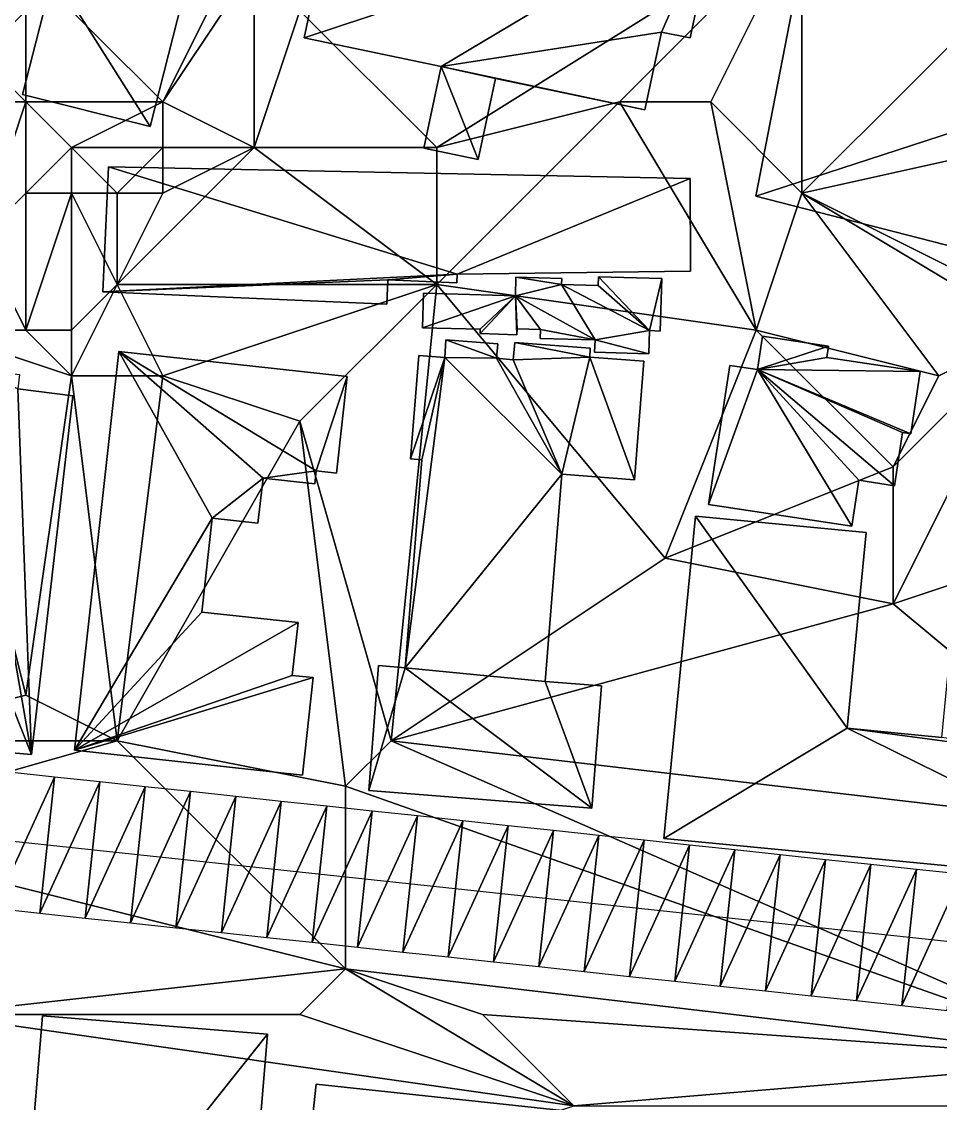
# Model space of a CAD drawing. Header units: metres. Extents: x -1103 to 901, y -902 to 905.
# Drawn here: x -788.18 to -747.94, y 252.1 to 299.52 of the extents above; entities that cross this region are included whole.
import ezdxf

# ---------------------------------------------------------------- set-up
doc = ezdxf.new("R2010")
doc.units = ezdxf.units.M
for name, color, linetype in [('OSM_BUILDING_FOOTPRINTS', 7, 'CONTINUOUS'), ('OSM_BUILDING_ROOFS', 1, 'CONTINUOUS'), ('OSM_BUILDING_WALLS', 8, 'CONTINUOUS'), ('OSM_ROAD_AXES', 2, 'CONTINUOUS'), ('OSM_ROAD_SURFACE', 9, 'CONTINUOUS'), ('OSM_TERRAIN', 3, 'CONTINUOUS')]:
    doc.layers.add(name, color=color, linetype=linetype)

msp = doc.modelspace()

# ---------------------------------------------------------------- linework, layer by layer
at = {"layer": 'OSM_BUILDING_FOOTPRINTS'}
for points in [[(-785.471, 311.194, 14.902), (-787.836, 301.905, 14.902), (-786.786, 301.65, 14.902), (-788.146, 296.331, 14.902), (-782.552, 294.927, 14.902), (-781.149, 300.434, 14.902), (-782.077, 300.666, 14.902), (-781.049, 304.714, 14.902), (-778.971, 304.194, 14.902), (-777.689, 309.237, 14.902), (-785.471, 311.194, 14.902)], [(-774.715, 308.43, 16.252), (-757.615, 304.836, 16.252), (-758.897, 298.809, 16.252), (-760.157, 299.063, 16.252), (-760.887, 295.657, 16.252), (-767.431, 297.028, 16.252), (-768.182, 293.478, 16.252), (-770.57, 293.976, 16.252), (-769.807, 297.548, 16.252), (-775.81, 298.808, 16.252), (-775.003, 302.613, 16.252), (-775.909, 302.801, 16.252), (-774.715, 308.43, 16.252)], [(-753.78, 303.365, 16.653), (-734.889, 298.754, 16.653), (-737.873, 287.208, 16.653), (-756.023, 291.864, 16.653), (-753.78, 303.365, 16.653)], [(-758.886, 288.579, 16.277), (-769.1, 288.446, 16.277), (-769.122, 288.07, 16.277), (-772.14, 288.203, 16.277), (-772.184, 287.141, 16.277), (-784.63, 287.683, 16.277), (-784.387, 293.157, 16.277), (-758.897, 292.638, 16.277), (-758.886, 288.579, 16.277)], [(-790.279, 288.269, 15.144), (-790.721, 284.376, 15.144), (-788.278, 284.055, 15.144), (-788.355, 283.425, 15.144), (-785.946, 283.115, 15.144), (-787.758, 267.401, 15.144), (-797.895, 268.252, 15.144), (-795.684, 287.34, 15.144), (-797.342, 287.528, 15.144), (-797.154, 289.12, 15.144), (-790.279, 288.269, 15.144)], [(-760.135, 288.258, 17.552), (-762.921, 288.336, 17.552), (-762.932, 287.949, 17.552), (-764.535, 287.993, 17.552), (-764.524, 288.258, 17.552), (-766.535, 288.313, 17.552), (-766.557, 287.495, 17.552), (-770.581, 287.617, 17.552), (-770.625, 286.102, 17.552), (-768.094, 286.035, 17.552), (-768.094, 285.847, 17.552), (-766.491, 285.792, 17.552), (-766.48, 286.057, 17.552), (-765.452, 286.024, 17.552), (-765.463, 285.637, 17.552), (-763.064, 285.571, 17.552), (-763.087, 285.029, 17.552), (-760.71, 284.952, 17.552), (-760.677, 285.98, 17.552), (-760.213, 285.958, 17.552), (-760.135, 288.258, 17.552)], [(-760.931, 284.631, 17.127), (-761.34, 279.433, 17.127), (-764.523, 279.688, 17.127), (-765.253, 270.597, 17.127), (-762.777, 270.398, 17.127), (-763.208, 265.045, 17.127), (-772.979, 265.819, 17.127), (-772.548, 271.294, 17.127), (-771.377, 271.194, 17.127), (-770.647, 280.318, 17.127), (-771.145, 280.362, 17.127), (-770.78, 284.885, 17.127), (-769.652, 284.797, 17.127), (-769.597, 285.571, 17.127), (-767.32, 285.394, 17.127), (-767.375, 284.764, 17.127), (-766.646, 284.697, 17.127), (-766.58, 285.46, 17.127), (-763.274, 285.206, 17.127), (-763.297, 284.819, 17.127), (-760.931, 284.631, 17.127)], [(-757.162, 284.454, 17.694), (-755.946, 284.277, 17.694), (-755.725, 285.726, 17.694), (-752.84, 285.295, 17.694), (-752.917, 284.797, 17.694), (-748.816, 284.178, 17.694), (-749.236, 281.457, 17.694), (-749.59, 281.512, 17.694), (-749.944, 279.179, 17.694), (-751.513, 279.422, 17.694), (-751.823, 277.41, 17.694), (-758.09, 278.349, 17.694), (-757.162, 284.454, 17.694)], [(-783.934, 285.062, 16.316), (-773.93, 283.967, 16.316), (-774.394, 279.732, 16.316), (-775.279, 279.831, 16.316), (-775.334, 279.267, 16.316), (-777.611, 279.51, 16.316), (-777.832, 277.531, 16.316), (-779.844, 277.752, 16.316), (-780.297, 273.638, 16.316), (-776.075, 273.174, 16.316), (-776.329, 270.862, 16.316), (-775.411, 270.763, 16.316), (-775.887, 266.483, 16.316), (-785.868, 267.578, 16.316), (-783.934, 285.062, 16.316)], [(-740.846, 267.058, 16.926), (-737.386, 266.727, 16.926), (-737.884, 261.584, 16.926), (-760.046, 263.707, 16.926), (-758.665, 277.841, 16.926), (-751.182, 277.122, 16.926), (-752.021, 268.551, 16.926), (-747.876, 268.142, 16.926), (-747.224, 274.789, 16.926), (-747.092, 276.226, 16.926), (-740.072, 275.552, 16.926), (-740.846, 267.058, 16.926)], [(-787.272, 255.944, 15.244), (-777.412, 255.136, 15.244), (-778.639, 240.384, 15.244), (-788.499, 241.191, 15.244), (-787.272, 255.944, 15.244)], [(-775.278, 252.936, 15.57), (-758.233, 251.122, 15.57), (-758.786, 245.924, 15.57), (-757.592, 245.803, 15.57), (-758.366, 238.648, 15.57), (-764.611, 239.311, 15.57), (-764.766, 237.796, 15.57), (-766.888, 238.017, 15.57), (-767.032, 236.668, 15.57), (-775.234, 237.542, 15.57), (-774.637, 243.137, 15.57), (-776.317, 243.314, 15.57), (-775.278, 252.936, 15.57)]]:
    msp.add_polyline3d(points, close=True, dxfattribs=at)
at = {"layer": 'OSM_BUILDING_ROOFS'}
for points in [[(-757.615, 304.836, 27.852), (-775.003, 302.613, 27.852), (-775.81, 298.808, 27.852)], [(-757.615, 304.836, 27.852), (-775.81, 298.808, 27.852), (-769.807, 297.548, 27.852)], [(-760.157, 299.063, 27.852), (-757.615, 304.836, 27.852), (-769.807, 297.548, 27.852)], [(-760.157, 299.063, 27.852), (-758.897, 298.809, 27.852), (-757.615, 304.836, 27.852)], [(-734.889, 298.754, 28.253), (-753.78, 303.365, 28.253), (-756.023, 291.864, 28.253)], [(-786.786, 301.65, 24.902), (-788.146, 296.331, 24.902), (-782.552, 294.927, 24.902)], [(-786.786, 301.65, 24.902), (-782.552, 294.927, 24.902), (-781.149, 300.434, 24.902)], [(-769.807, 297.548, 27.852), (-760.887, 295.657, 27.852), (-760.157, 299.063, 27.852)], [(-734.889, 298.754, 28.253), (-756.023, 291.864, 28.253), (-737.873, 287.208, 28.253)], [(-769.807, 297.548, 27.852), (-770.57, 293.976, 27.852), (-768.182, 293.478, 27.852)], [(-769.807, 297.548, 27.852), (-768.182, 293.478, 27.852), (-767.431, 297.028, 27.852)], [(-769.807, 297.548, 27.852), (-767.431, 297.028, 27.852), (-760.887, 295.657, 27.852)], [(-769.1, 288.446, 27.877), (-784.387, 293.157, 27.877), (-784.63, 287.683, 27.877)], [(-769.1, 288.446, 27.877), (-758.897, 292.638, 27.877), (-784.387, 293.157, 27.877)], [(-769.1, 288.446, 27.877), (-758.886, 288.579, 27.877), (-758.897, 292.638, 27.877)], [(-772.14, 288.203, 27.877), (-769.1, 288.446, 27.877), (-784.63, 287.683, 27.877)], [(-772.14, 288.203, 27.877), (-769.122, 288.07, 27.877), (-769.1, 288.446, 27.877)], [(-764.535, 287.993, 27.552), (-766.535, 288.313, 27.552), (-766.557, 287.495, 27.552)], [(-764.535, 287.993, 27.552), (-764.524, 288.258, 27.552), (-766.535, 288.313, 27.552)], [(-760.677, 285.98, 27.552), (-762.921, 288.336, 27.552), (-762.932, 287.949, 27.552)], [(-760.677, 285.98, 27.552), (-760.135, 288.258, 27.552), (-762.921, 288.336, 27.552)], [(-784.63, 287.683, 27.877), (-772.184, 287.141, 27.877), (-772.14, 288.203, 27.877)], [(-763.064, 285.571, 27.552), (-764.535, 287.993, 27.552), (-766.557, 287.495, 27.552)], [(-760.677, 285.98, 27.552), (-762.932, 287.949, 27.552), (-764.535, 287.993, 27.552)], [(-763.064, 285.571, 27.552), (-760.677, 285.98, 27.552), (-764.535, 287.993, 27.552)], [(-760.677, 285.98, 27.552), (-760.213, 285.958, 27.552), (-760.135, 288.258, 27.552)], [(-766.557, 287.495, 27.552), (-770.581, 287.617, 27.552), (-770.625, 286.102, 27.552)], [(-766.557, 287.495, 27.552), (-770.625, 286.102, 27.552), (-768.094, 286.035, 27.552)], [(-766.557, 287.495, 27.552), (-768.094, 286.035, 27.552), (-768.094, 285.847, 27.552)], [(-766.557, 287.495, 27.552), (-768.094, 285.847, 27.552), (-766.491, 285.792, 27.552)], [(-766.557, 287.495, 27.552), (-766.491, 285.792, 27.552), (-766.48, 286.057, 27.552)], [(-766.557, 287.495, 27.552), (-766.48, 286.057, 27.552), (-765.452, 286.024, 27.552)], [(-763.064, 285.571, 27.552), (-766.557, 287.495, 27.552), (-765.452, 286.024, 27.552)], [(-795.684, 287.34, 29.944), (-797.895, 268.252, 29.944), (-787.758, 267.401, 29.944)], [(-790.721, 284.376, 29.944), (-795.684, 287.34, 29.944), (-787.758, 267.401, 29.944)], [(-765.452, 286.024, 27.552), (-765.463, 285.637, 27.552), (-763.064, 285.571, 27.552)], [(-763.064, 285.571, 27.552), (-760.71, 284.952, 27.552), (-760.677, 285.98, 27.552)], [(-767.375, 284.764, 28.727), (-769.597, 285.571, 28.727), (-769.652, 284.797, 28.727)], [(-767.375, 284.764, 28.727), (-767.32, 285.394, 28.727), (-769.597, 285.571, 28.727)], [(-763.064, 285.571, 27.552), (-763.087, 285.029, 27.552), (-760.71, 284.952, 27.552)], [(-755.946, 284.277, 29.294), (-752.84, 285.295, 29.294), (-755.725, 285.726, 29.294)], [(-783.934, 285.062, 27.916), (-785.868, 267.578, 27.916), (-779.844, 277.752, 27.916)], [(-775.279, 279.831, 27.916), (-773.93, 283.967, 27.916), (-783.934, 285.062, 27.916)], [(-783.934, 285.062, 27.916), (-779.844, 277.752, 27.916), (-777.611, 279.51, 27.916)], [(-783.934, 285.062, 27.916), (-777.611, 279.51, 27.916), (-775.279, 279.831, 27.916)], [(-763.297, 284.819, 28.727), (-766.58, 285.46, 28.727), (-766.646, 284.697, 28.727)], [(-763.297, 284.819, 28.727), (-763.274, 285.206, 28.727), (-766.58, 285.46, 28.727)], [(-755.946, 284.277, 29.294), (-752.917, 284.797, 29.294), (-752.84, 285.295, 29.294)], [(-769.652, 284.797, 28.727), (-770.647, 280.318, 28.727), (-771.377, 271.194, 28.727)], [(-764.523, 279.688, 28.727), (-769.652, 284.797, 28.727), (-771.377, 271.194, 28.727)], [(-769.652, 284.797, 28.727), (-770.78, 284.885, 28.727), (-771.145, 280.362, 28.727)], [(-769.652, 284.797, 28.727), (-771.145, 280.362, 28.727), (-770.647, 280.318, 28.727)], [(-764.523, 279.688, 28.727), (-767.375, 284.764, 28.727), (-769.652, 284.797, 28.727)], [(-764.523, 279.688, 28.727), (-766.646, 284.697, 28.727), (-767.375, 284.764, 28.727)], [(-764.523, 279.688, 28.727), (-763.297, 284.819, 28.727), (-766.646, 284.697, 28.727)], [(-764.523, 279.688, 28.727), (-761.34, 279.433, 28.727), (-763.297, 284.819, 28.727)], [(-761.34, 279.433, 28.727), (-760.931, 284.631, 28.727), (-763.297, 284.819, 28.727)], [(-755.946, 284.277, 29.294), (-748.816, 284.178, 29.294), (-752.917, 284.797, 29.294)], [(-790.721, 284.376, 29.944), (-787.758, 267.401, 29.944), (-788.355, 283.425, 29.944)], [(-755.946, 284.277, 29.294), (-757.162, 284.454, 29.294), (-758.09, 278.349, 29.294)], [(-755.946, 284.277, 29.294), (-758.09, 278.349, 29.294), (-751.823, 277.41, 29.294)], [(-755.946, 284.277, 29.294), (-751.823, 277.41, 29.294), (-751.513, 279.422, 29.294)], [(-755.946, 284.277, 29.294), (-751.513, 279.422, 29.294), (-749.944, 279.179, 29.294)], [(-755.946, 284.277, 29.294), (-749.944, 279.179, 29.294), (-749.59, 281.512, 29.294)], [(-755.946, 284.277, 29.294), (-749.59, 281.512, 29.294), (-749.236, 281.457, 29.294)], [(-755.946, 284.277, 29.294), (-749.236, 281.457, 29.294), (-748.816, 284.178, 29.294)], [(-775.279, 279.831, 27.916), (-774.394, 279.732, 27.916), (-773.93, 283.967, 27.916)], [(-787.758, 267.401, 29.944), (-785.946, 283.115, 29.944), (-788.355, 283.425, 29.944)], [(-777.611, 279.51, 27.916), (-775.334, 279.267, 27.916), (-775.279, 279.831, 27.916)], [(-779.844, 277.752, 27.916), (-777.832, 277.531, 27.916), (-777.611, 279.51, 27.916)], [(-771.377, 271.194, 28.727), (-765.253, 270.597, 28.727), (-764.523, 279.688, 28.727)], [(-785.868, 267.578, 27.916), (-780.297, 273.638, 27.916), (-779.844, 277.752, 27.916)], [(-752.021, 268.551, 34.926), (-758.665, 277.841, 34.926), (-760.046, 263.707, 34.926)], [(-752.021, 268.551, 34.926), (-751.182, 277.122, 34.926), (-758.665, 277.841, 34.926)], [(-785.868, 267.578, 27.916), (-776.075, 273.174, 27.916), (-780.297, 273.638, 27.916)], [(-785.868, 267.578, 27.916), (-776.329, 270.862, 27.916), (-776.075, 273.174, 27.916)], [(-771.377, 271.194, 28.727), (-772.548, 271.294, 28.727), (-772.979, 265.819, 28.727)], [(-785.868, 267.578, 27.916), (-775.411, 270.763, 27.916), (-776.329, 270.862, 27.916)], [(-771.377, 271.194, 28.727), (-772.979, 265.819, 28.727), (-763.208, 265.045, 28.727)], [(-771.377, 271.194, 28.727), (-763.208, 265.045, 28.727), (-765.253, 270.597, 28.727)], [(-785.868, 267.578, 27.916), (-775.887, 266.483, 27.916), (-775.411, 270.763, 27.916)], [(-763.208, 265.045, 28.727), (-762.777, 270.398, 28.727), (-765.253, 270.597, 28.727)], [(-752.021, 268.551, 34.926), (-760.046, 263.707, 34.926), (-737.884, 261.584, 34.926)], [(-740.846, 267.058, 34.926), (-747.876, 268.142, 34.926), (-752.021, 268.551, 34.926)], [(-737.884, 261.584, 34.926), (-740.846, 267.058, 34.926), (-752.021, 268.551, 34.926)], [(-777.412, 255.136, 30.044), (-787.272, 255.944, 30.044), (-788.499, 241.191, 30.044)], [(-777.412, 255.136, 30.044), (-788.499, 241.191, 30.044), (-778.639, 240.384, 30.044)], [(-758.233, 251.122, 30.37), (-775.278, 252.936, 30.37), (-776.317, 243.314, 30.37)]]:
    msp.add_3dface(points, dxfattribs=at)
at = {"layer": 'OSM_BUILDING_WALLS'}
for points in [[(-758.897, 298.809, 16.252), (-757.615, 304.836, 16.252), (-757.615, 304.836, 27.852)], [(-758.897, 298.809, 16.252), (-757.615, 304.836, 27.852), (-758.897, 298.809, 27.852)], [(-753.78, 303.365, 16.653), (-756.023, 291.864, 16.653), (-756.023, 291.864, 28.253)], [(-753.78, 303.365, 16.653), (-756.023, 291.864, 28.253), (-753.78, 303.365, 28.253)], [(-734.889, 298.754, 16.653), (-753.78, 303.365, 16.653), (-753.78, 303.365, 28.253)], [(-734.889, 298.754, 16.653), (-753.78, 303.365, 28.253), (-734.889, 298.754, 28.253)], [(-775.003, 302.613, 16.252), (-775.81, 298.808, 16.252), (-775.81, 298.808, 27.852)], [(-775.003, 302.613, 16.252), (-775.81, 298.808, 27.852), (-775.003, 302.613, 27.852)], [(-786.786, 301.65, 14.902), (-788.146, 296.331, 14.902), (-788.146, 296.331, 24.902)], [(-786.786, 301.65, 14.902), (-788.146, 296.331, 24.902), (-786.786, 301.65, 24.902)], [(-782.552, 294.927, 14.902), (-781.149, 300.434, 14.902), (-781.149, 300.434, 24.902)], [(-782.552, 294.927, 14.902), (-781.149, 300.434, 24.902), (-782.552, 294.927, 24.902)], [(-775.81, 298.808, 16.252), (-769.807, 297.548, 16.252), (-769.807, 297.548, 27.852)], [(-775.81, 298.808, 16.252), (-769.807, 297.548, 27.852), (-775.81, 298.808, 27.852)], [(-760.887, 295.657, 16.252), (-760.157, 299.063, 16.252), (-760.157, 299.063, 27.852)], [(-760.887, 295.657, 16.252), (-760.157, 299.063, 27.852), (-760.887, 295.657, 27.852)], [(-760.157, 299.063, 16.252), (-758.897, 298.809, 16.252), (-758.897, 298.809, 27.852)], [(-760.157, 299.063, 16.252), (-758.897, 298.809, 27.852), (-760.157, 299.063, 27.852)], [(-769.807, 297.548, 16.252), (-770.57, 293.976, 16.252), (-770.57, 293.976, 27.852)], [(-769.807, 297.548, 16.252), (-770.57, 293.976, 27.852), (-769.807, 297.548, 27.852)], [(-768.182, 293.478, 16.252), (-767.431, 297.028, 16.252), (-767.431, 297.028, 27.852)], [(-768.182, 293.478, 16.252), (-767.431, 297.028, 27.852), (-768.182, 293.478, 27.852)], [(-767.431, 297.028, 16.252), (-760.887, 295.657, 16.252), (-760.887, 295.657, 27.852)], [(-767.431, 297.028, 16.252), (-760.887, 295.657, 27.852), (-767.431, 297.028, 27.852)], [(-788.146, 296.331, 14.902), (-782.552, 294.927, 14.902), (-782.552, 294.927, 24.902)], [(-788.146, 296.331, 14.902), (-782.552, 294.927, 24.902), (-788.146, 296.331, 24.902)], [(-770.57, 293.976, 16.252), (-768.182, 293.478, 16.252), (-768.182, 293.478, 27.852)], [(-770.57, 293.976, 16.252), (-768.182, 293.478, 27.852), (-770.57, 293.976, 27.852)], [(-784.387, 293.157, 16.277), (-784.63, 287.683, 16.277), (-784.63, 287.683, 27.877)], [(-784.387, 293.157, 16.277), (-784.63, 287.683, 27.877), (-784.387, 293.157, 27.877)], [(-758.897, 292.638, 16.277), (-784.387, 293.157, 16.277), (-784.387, 293.157, 27.877)], [(-758.897, 292.638, 16.277), (-784.387, 293.157, 27.877), (-758.897, 292.638, 27.877)], [(-758.886, 288.579, 16.277), (-758.897, 292.638, 16.277), (-758.897, 292.638, 27.877)], [(-758.886, 288.579, 16.277), (-758.897, 292.638, 27.877), (-758.886, 288.579, 27.877)], [(-756.023, 291.864, 16.653), (-737.873, 287.208, 16.653), (-737.873, 287.208, 28.253)], [(-756.023, 291.864, 16.653), (-737.873, 287.208, 28.253), (-756.023, 291.864, 28.253)], [(-769.122, 288.07, 16.277), (-769.1, 288.446, 16.277), (-769.1, 288.446, 27.877)], [(-769.122, 288.07, 16.277), (-769.1, 288.446, 27.877), (-769.122, 288.07, 27.877)], [(-769.1, 288.446, 16.277), (-758.886, 288.579, 16.277), (-758.886, 288.579, 27.877)], [(-769.1, 288.446, 16.277), (-758.886, 288.579, 27.877), (-769.1, 288.446, 27.877)], [(-766.535, 288.313, 17.552), (-766.557, 287.495, 17.552), (-766.557, 287.495, 27.552)], [(-766.535, 288.313, 17.552), (-766.557, 287.495, 27.552), (-766.535, 288.313, 27.552)], [(-764.524, 288.258, 17.552), (-766.535, 288.313, 17.552), (-766.535, 288.313, 27.552)], [(-764.524, 288.258, 17.552), (-766.535, 288.313, 27.552), (-764.524, 288.258, 27.552)], [(-762.921, 288.336, 17.552), (-762.932, 287.949, 17.552), (-762.932, 287.949, 27.552)], [(-762.921, 288.336, 17.552), (-762.932, 287.949, 27.552), (-762.921, 288.336, 27.552)], [(-760.135, 288.258, 17.552), (-762.921, 288.336, 17.552), (-762.921, 288.336, 27.552)], [(-760.135, 288.258, 17.552), (-762.921, 288.336, 27.552), (-760.135, 288.258, 27.552)], [(-772.184, 287.141, 16.277), (-772.14, 288.203, 16.277), (-772.14, 288.203, 27.877)], [(-772.184, 287.141, 16.277), (-772.14, 288.203, 27.877), (-772.184, 287.141, 27.877)], [(-772.14, 288.203, 16.277), (-769.122, 288.07, 16.277), (-769.122, 288.07, 27.877)], [(-772.14, 288.203, 16.277), (-769.122, 288.07, 27.877), (-772.14, 288.203, 27.877)], [(-764.535, 287.993, 17.552), (-764.524, 288.258, 17.552), (-764.524, 288.258, 27.552)], [(-764.535, 287.993, 17.552), (-764.524, 288.258, 27.552), (-764.535, 287.993, 27.552)], [(-762.932, 287.949, 17.552), (-764.535, 287.993, 17.552), (-764.535, 287.993, 27.552)], [(-762.932, 287.949, 17.552), (-764.535, 287.993, 27.552), (-762.932, 287.949, 27.552)], [(-760.213, 285.958, 17.552), (-760.135, 288.258, 17.552), (-760.135, 288.258, 27.552)], [(-760.213, 285.958, 17.552), (-760.135, 288.258, 27.552), (-760.213, 285.958, 27.552)], [(-784.63, 287.683, 16.277), (-772.184, 287.141, 16.277), (-772.184, 287.141, 27.877)], [(-784.63, 287.683, 16.277), (-772.184, 287.141, 27.877), (-784.63, 287.683, 27.877)], [(-770.581, 287.617, 17.552), (-770.625, 286.102, 17.552), (-770.625, 286.102, 27.552)], [(-770.581, 287.617, 17.552), (-770.625, 286.102, 27.552), (-770.581, 287.617, 27.552)], [(-766.557, 287.495, 17.552), (-770.581, 287.617, 17.552), (-770.581, 287.617, 27.552)], [(-766.557, 287.495, 17.552), (-770.581, 287.617, 27.552), (-766.557, 287.495, 27.552)], [(-770.625, 286.102, 17.552), (-768.094, 286.035, 17.552), (-768.094, 286.035, 27.552)], [(-770.625, 286.102, 17.552), (-768.094, 286.035, 27.552), (-770.625, 286.102, 27.552)], [(-768.094, 286.035, 17.552), (-768.094, 285.847, 17.552), (-768.094, 285.847, 27.552)], [(-768.094, 286.035, 17.552), (-768.094, 285.847, 27.552), (-768.094, 286.035, 27.552)], [(-766.491, 285.792, 17.552), (-766.48, 286.057, 17.552), (-766.48, 286.057, 27.552)], [(-766.491, 285.792, 17.552), (-766.48, 286.057, 27.552), (-766.491, 285.792, 27.552)], [(-766.48, 286.057, 17.552), (-765.452, 286.024, 17.552), (-765.452, 286.024, 27.552)], [(-766.48, 286.057, 17.552), (-765.452, 286.024, 27.552), (-766.48, 286.057, 27.552)], [(-765.452, 286.024, 17.552), (-765.463, 285.637, 17.552), (-765.463, 285.637, 27.552)], [(-765.452, 286.024, 17.552), (-765.463, 285.637, 27.552), (-765.452, 286.024, 27.552)], [(-760.71, 284.952, 17.552), (-760.677, 285.98, 17.552), (-760.677, 285.98, 27.552)], [(-760.71, 284.952, 17.552), (-760.677, 285.98, 27.552), (-760.71, 284.952, 27.552)], [(-760.677, 285.98, 17.552), (-760.213, 285.958, 17.552), (-760.213, 285.958, 27.552)], [(-760.677, 285.98, 17.552), (-760.213, 285.958, 27.552), (-760.677, 285.98, 27.552)], [(-769.597, 285.571, 17.127), (-769.652, 284.797, 17.127), (-769.652, 284.797, 28.727)], [(-769.597, 285.571, 17.127), (-769.652, 284.797, 28.727), (-769.597, 285.571, 28.727)], [(-767.32, 285.394, 17.127), (-769.597, 285.571, 17.127), (-769.597, 285.571, 28.727)], [(-767.32, 285.394, 17.127), (-769.597, 285.571, 28.727), (-767.32, 285.394, 28.727)], [(-768.094, 285.847, 17.552), (-766.491, 285.792, 17.552), (-766.491, 285.792, 27.552)], [(-768.094, 285.847, 17.552), (-766.491, 285.792, 27.552), (-768.094, 285.847, 27.552)], [(-765.463, 285.637, 17.552), (-763.064, 285.571, 17.552), (-763.064, 285.571, 27.552)], [(-765.463, 285.637, 17.552), (-763.064, 285.571, 27.552), (-765.463, 285.637, 27.552)], [(-763.064, 285.571, 17.552), (-763.087, 285.029, 17.552), (-763.087, 285.029, 27.552)], [(-763.064, 285.571, 17.552), (-763.087, 285.029, 27.552), (-763.064, 285.571, 27.552)], [(-755.725, 285.726, 17.694), (-755.946, 284.277, 17.694), (-755.946, 284.277, 29.294)], [(-755.725, 285.726, 17.694), (-755.946, 284.277, 29.294), (-755.725, 285.726, 29.294)], [(-752.84, 285.295, 17.694), (-755.725, 285.726, 17.694), (-755.725, 285.726, 29.294)], [(-752.84, 285.295, 17.694), (-755.725, 285.726, 29.294), (-752.84, 285.295, 29.294)], [(-783.934, 285.062, 16.316), (-785.868, 267.578, 16.316), (-785.868, 267.578, 27.916)], [(-783.934, 285.062, 16.316), (-785.868, 267.578, 27.916), (-783.934, 285.062, 27.916)], [(-773.93, 283.967, 16.316), (-783.934, 285.062, 16.316), (-783.934, 285.062, 27.916)], [(-773.93, 283.967, 16.316), (-783.934, 285.062, 27.916), (-773.93, 283.967, 27.916)], [(-767.375, 284.764, 17.127), (-767.32, 285.394, 17.127), (-767.32, 285.394, 28.727)], [(-767.375, 284.764, 17.127), (-767.32, 285.394, 28.727), (-767.375, 284.764, 28.727)], [(-766.58, 285.46, 17.127), (-766.646, 284.697, 17.127), (-766.646, 284.697, 28.727)], [(-766.58, 285.46, 17.127), (-766.646, 284.697, 28.727), (-766.58, 285.46, 28.727)], [(-763.274, 285.206, 17.127), (-766.58, 285.46, 17.127), (-766.58, 285.46, 28.727)], [(-763.274, 285.206, 17.127), (-766.58, 285.46, 28.727), (-763.274, 285.206, 28.727)], [(-763.297, 284.819, 17.127), (-763.274, 285.206, 17.127), (-763.274, 285.206, 28.727)], [(-763.297, 284.819, 17.127), (-763.274, 285.206, 28.727), (-763.297, 284.819, 28.727)], [(-763.087, 285.029, 17.552), (-760.71, 284.952, 17.552), (-760.71, 284.952, 27.552)], [(-763.087, 285.029, 17.552), (-760.71, 284.952, 27.552), (-763.087, 285.029, 27.552)], [(-752.917, 284.797, 17.694), (-752.84, 285.295, 17.694), (-752.84, 285.295, 29.294)], [(-752.917, 284.797, 17.694), (-752.84, 285.295, 29.294), (-752.917, 284.797, 29.294)], [(-770.78, 284.885, 17.127), (-771.145, 280.362, 17.127), (-771.145, 280.362, 28.727)], [(-770.78, 284.885, 17.127), (-771.145, 280.362, 28.727), (-770.78, 284.885, 28.727)], [(-769.652, 284.797, 17.127), (-770.78, 284.885, 17.127), (-770.78, 284.885, 28.727)], [(-769.652, 284.797, 17.127), (-770.78, 284.885, 28.727), (-769.652, 284.797, 28.727)], [(-766.646, 284.697, 17.127), (-767.375, 284.764, 17.127), (-767.375, 284.764, 28.727)], [(-766.646, 284.697, 17.127), (-767.375, 284.764, 28.727), (-766.646, 284.697, 28.727)], [(-760.931, 284.631, 17.127), (-763.297, 284.819, 17.127), (-763.297, 284.819, 28.727)], [(-760.931, 284.631, 17.127), (-763.297, 284.819, 28.727), (-760.931, 284.631, 28.727)], [(-761.34, 279.433, 17.127), (-760.931, 284.631, 17.127), (-760.931, 284.631, 28.727)], [(-761.34, 279.433, 17.127), (-760.931, 284.631, 28.727), (-761.34, 279.433, 28.727)], [(-748.816, 284.178, 17.694), (-752.917, 284.797, 17.694), (-752.917, 284.797, 29.294)], [(-748.816, 284.178, 17.694), (-752.917, 284.797, 29.294), (-748.816, 284.178, 29.294)], [(-757.162, 284.454, 17.694), (-758.09, 278.349, 17.694), (-758.09, 278.349, 29.294)], [(-757.162, 284.454, 17.694), (-758.09, 278.349, 29.294), (-757.162, 284.454, 29.294)], [(-755.946, 284.277, 17.694), (-757.162, 284.454, 17.694), (-757.162, 284.454, 29.294)], [(-755.946, 284.277, 17.694), (-757.162, 284.454, 29.294), (-755.946, 284.277, 29.294)], [(-749.236, 281.457, 17.694), (-748.816, 284.178, 17.694), (-748.816, 284.178, 29.294)], [(-749.236, 281.457, 17.694), (-748.816, 284.178, 29.294), (-749.236, 281.457, 29.294)], [(-774.394, 279.732, 16.316), (-773.93, 283.967, 16.316), (-773.93, 283.967, 27.916)], [(-774.394, 279.732, 16.316), (-773.93, 283.967, 27.916), (-774.394, 279.732, 27.916)], [(-785.946, 283.115, 15.144), (-788.355, 283.425, 15.144), (-788.355, 283.425, 29.944)], [(-785.946, 283.115, 15.144), (-788.355, 283.425, 29.944), (-785.946, 283.115, 29.944)], [(-787.758, 267.401, 15.144), (-785.946, 283.115, 15.144), (-785.946, 283.115, 29.944)], [(-787.758, 267.401, 15.144), (-785.946, 283.115, 29.944), (-787.758, 267.401, 29.944)], [(-749.944, 279.179, 17.694), (-749.59, 281.512, 17.694), (-749.59, 281.512, 29.294)], [(-749.944, 279.179, 17.694), (-749.59, 281.512, 29.294), (-749.944, 279.179, 29.294)], [(-749.59, 281.512, 17.694), (-749.236, 281.457, 17.694), (-749.236, 281.457, 29.294)], [(-749.59, 281.512, 17.694), (-749.236, 281.457, 29.294), (-749.59, 281.512, 29.294)], [(-770.647, 280.318, 17.127), (-771.377, 271.194, 17.127), (-771.377, 271.194, 28.727)], [(-770.647, 280.318, 17.127), (-771.377, 271.194, 28.727), (-770.647, 280.318, 28.727)], [(-771.145, 280.362, 17.127), (-770.647, 280.318, 17.127), (-770.647, 280.318, 28.727)], [(-771.145, 280.362, 17.127), (-770.647, 280.318, 28.727), (-771.145, 280.362, 28.727)], [(-775.334, 279.267, 16.316), (-775.279, 279.831, 16.316), (-775.279, 279.831, 27.916)], [(-775.334, 279.267, 16.316), (-775.279, 279.831, 27.916), (-775.334, 279.267, 27.916)], [(-775.279, 279.831, 16.316), (-774.394, 279.732, 16.316), (-774.394, 279.732, 27.916)], [(-775.279, 279.831, 16.316), (-774.394, 279.732, 27.916), (-775.279, 279.831, 27.916)], [(-777.832, 277.531, 16.316), (-777.611, 279.51, 16.316), (-777.611, 279.51, 27.916)], [(-777.832, 277.531, 16.316), (-777.611, 279.51, 27.916), (-777.832, 277.531, 27.916)], [(-777.611, 279.51, 16.316), (-775.334, 279.267, 16.316), (-775.334, 279.267, 27.916)], [(-777.611, 279.51, 16.316), (-775.334, 279.267, 27.916), (-777.611, 279.51, 27.916)], [(-765.253, 270.597, 17.127), (-764.523, 279.688, 17.127), (-764.523, 279.688, 28.727)], [(-765.253, 270.597, 17.127), (-764.523, 279.688, 28.727), (-765.253, 270.597, 28.727)], [(-764.523, 279.688, 17.127), (-761.34, 279.433, 17.127), (-761.34, 279.433, 28.727)], [(-764.523, 279.688, 17.127), (-761.34, 279.433, 28.727), (-764.523, 279.688, 28.727)], [(-751.823, 277.41, 17.694), (-751.513, 279.422, 17.694), (-751.513, 279.422, 29.294)], [(-751.823, 277.41, 17.694), (-751.513, 279.422, 29.294), (-751.823, 277.41, 29.294)], [(-751.513, 279.422, 17.694), (-749.944, 279.179, 17.694), (-749.944, 279.179, 29.294)], [(-751.513, 279.422, 17.694), (-749.944, 279.179, 29.294), (-751.513, 279.422, 29.294)], [(-758.09, 278.349, 17.694), (-751.823, 277.41, 17.694), (-751.823, 277.41, 29.294)], [(-758.09, 278.349, 17.694), (-751.823, 277.41, 29.294), (-758.09, 278.349, 29.294)], [(-780.297, 273.638, 16.316), (-779.844, 277.752, 16.316), (-779.844, 277.752, 27.916)], [(-780.297, 273.638, 16.316), (-779.844, 277.752, 27.916), (-780.297, 273.638, 27.916)], [(-779.844, 277.752, 16.316), (-777.832, 277.531, 16.316), (-777.832, 277.531, 27.916)], [(-779.844, 277.752, 16.316), (-777.832, 277.531, 27.916), (-779.844, 277.752, 27.916)], [(-758.665, 277.841, 16.926), (-760.046, 263.707, 16.926), (-760.046, 263.707, 34.926)], [(-758.665, 277.841, 16.926), (-760.046, 263.707, 34.926), (-758.665, 277.841, 34.926)], [(-751.182, 277.122, 16.926), (-758.665, 277.841, 16.926), (-758.665, 277.841, 34.926)], [(-751.182, 277.122, 16.926), (-758.665, 277.841, 34.926), (-751.182, 277.122, 34.926)], [(-752.021, 268.551, 16.926), (-751.182, 277.122, 16.926), (-751.182, 277.122, 34.926)], [(-752.021, 268.551, 16.926), (-751.182, 277.122, 34.926), (-752.021, 268.551, 34.926)], [(-776.075, 273.174, 16.316), (-780.297, 273.638, 16.316), (-780.297, 273.638, 27.916)], [(-776.075, 273.174, 16.316), (-780.297, 273.638, 27.916), (-776.075, 273.174, 27.916)], [(-776.329, 270.862, 16.316), (-776.075, 273.174, 16.316), (-776.075, 273.174, 27.916)], [(-776.329, 270.862, 16.316), (-776.075, 273.174, 27.916), (-776.329, 270.862, 27.916)], [(-772.548, 271.294, 17.127), (-772.979, 265.819, 17.127), (-772.979, 265.819, 28.727)], [(-772.548, 271.294, 17.127), (-772.979, 265.819, 28.727), (-772.548, 271.294, 28.727)], [(-771.377, 271.194, 17.127), (-772.548, 271.294, 17.127), (-772.548, 271.294, 28.727)], [(-771.377, 271.194, 17.127), (-772.548, 271.294, 28.727), (-771.377, 271.194, 28.727)], [(-775.411, 270.763, 16.316), (-776.329, 270.862, 16.316), (-776.329, 270.862, 27.916)], [(-775.411, 270.763, 16.316), (-776.329, 270.862, 27.916), (-775.411, 270.763, 27.916)], [(-775.887, 266.483, 16.316), (-775.411, 270.763, 16.316), (-775.411, 270.763, 27.916)], [(-775.887, 266.483, 16.316), (-775.411, 270.763, 27.916), (-775.887, 266.483, 27.916)], [(-762.777, 270.398, 17.127), (-765.253, 270.597, 17.127), (-765.253, 270.597, 28.727)], [(-762.777, 270.398, 17.127), (-765.253, 270.597, 28.727), (-762.777, 270.398, 28.727)], [(-763.208, 265.045, 17.127), (-762.777, 270.398, 17.127), (-762.777, 270.398, 28.727)], [(-763.208, 265.045, 17.127), (-762.777, 270.398, 28.727), (-763.208, 265.045, 28.727)], [(-747.876, 268.142, 16.926), (-752.021, 268.551, 16.926), (-752.021, 268.551, 34.926)], [(-747.876, 268.142, 16.926), (-752.021, 268.551, 34.926), (-747.876, 268.142, 34.926)], [(-797.895, 268.252, 15.144), (-787.758, 267.401, 15.144), (-787.758, 267.401, 29.944)], [(-797.895, 268.252, 15.144), (-787.758, 267.401, 29.944), (-797.895, 268.252, 29.944)], [(-785.868, 267.578, 16.316), (-775.887, 266.483, 16.316), (-775.887, 266.483, 27.916)], [(-785.868, 267.578, 16.316), (-775.887, 266.483, 27.916), (-785.868, 267.578, 27.916)], [(-772.979, 265.819, 17.127), (-763.208, 265.045, 17.127), (-763.208, 265.045, 28.727)], [(-772.979, 265.819, 17.127), (-763.208, 265.045, 28.727), (-772.979, 265.819, 28.727)], [(-760.046, 263.707, 16.926), (-737.884, 261.584, 16.926), (-737.884, 261.584, 34.926)], [(-760.046, 263.707, 16.926), (-737.884, 261.584, 34.926), (-760.046, 263.707, 34.926)], [(-787.272, 255.944, 15.244), (-788.499, 241.191, 15.244), (-788.499, 241.191, 30.044)], [(-787.272, 255.944, 15.244), (-788.499, 241.191, 30.044), (-787.272, 255.944, 30.044)], [(-777.412, 255.136, 15.244), (-787.272, 255.944, 15.244), (-787.272, 255.944, 30.044)], [(-777.412, 255.136, 15.244), (-787.272, 255.944, 30.044), (-777.412, 255.136, 30.044)], [(-778.639, 240.384, 15.244), (-777.412, 255.136, 15.244), (-777.412, 255.136, 30.044)], [(-778.639, 240.384, 15.244), (-777.412, 255.136, 30.044), (-778.639, 240.384, 30.044)], [(-775.278, 252.936, 15.57), (-776.317, 243.314, 15.57), (-776.317, 243.314, 30.37)], [(-775.278, 252.936, 15.57), (-776.317, 243.314, 30.37), (-775.278, 252.936, 30.37)], [(-758.233, 251.122, 15.57), (-775.278, 252.936, 15.57), (-775.278, 252.936, 30.37)], [(-758.233, 251.122, 15.57), (-775.278, 252.936, 30.37), (-758.233, 251.122, 30.37)]]:
    msp.add_3dface(points, dxfattribs=at)
at = {"layer": 'OSM_ROAD_AXES'}
msp.add_polyline3d([(-703.606, 254.474, 17.035), (-814.884, 266.405, 17.33)], dxfattribs=at)
at = {"layer": 'OSM_ROAD_SURFACE'}
for points in [[(-786.745, 266.405, 18.587), (-788.732, 266.618, 18.503), (-789.372, 260.652, 18.312)], [(-786.745, 266.405, 18.587), (-789.372, 260.652, 18.312), (-787.384, 260.439, 18.418)], [(-784.758, 266.192, 18.67), (-786.745, 266.405, 18.587), (-787.384, 260.439, 18.418)], [(-784.758, 266.192, 18.67), (-787.384, 260.439, 18.418), (-785.397, 260.226, 18.525)], [(-782.771, 265.979, 18.753), (-784.758, 266.192, 18.67), (-785.397, 260.226, 18.525)], [(-782.771, 265.979, 18.753), (-785.397, 260.226, 18.525), (-783.41, 260.013, 18.631)], [(-780.783, 265.766, 18.837), (-782.771, 265.979, 18.753), (-783.41, 260.013, 18.631)], [(-780.783, 265.766, 18.837), (-783.41, 260.013, 18.631), (-781.423, 259.8, 18.737)], [(-778.796, 265.553, 18.92), (-780.783, 265.766, 18.837), (-781.423, 259.8, 18.737)], [(-778.796, 265.553, 18.92), (-781.423, 259.8, 18.737), (-779.436, 259.587, 18.825)], [(-776.809, 265.34, 19.004), (-778.796, 265.553, 18.92), (-779.436, 259.587, 18.825)], [(-776.809, 265.34, 19.004), (-779.436, 259.587, 18.825), (-777.449, 259.374, 18.908)], [(-774.822, 265.127, 19.087), (-776.809, 265.34, 19.004), (-777.449, 259.374, 18.908)], [(-774.822, 265.127, 19.087), (-777.449, 259.374, 18.908), (-775.462, 259.161, 18.991)], [(-772.835, 264.914, 19.117), (-774.822, 265.127, 19.087), (-775.462, 259.161, 18.991)], [(-772.835, 264.914, 19.117), (-775.462, 259.161, 18.991), (-773.475, 258.948, 19.051)], [(-770.848, 264.701, 19.11), (-772.835, 264.914, 19.117), (-773.475, 258.948, 19.051)], [(-770.848, 264.701, 19.11), (-773.475, 258.948, 19.051), (-771.488, 258.735, 19.044)], [(-768.861, 264.488, 19.138), (-770.848, 264.701, 19.11), (-771.488, 258.735, 19.044)], [(-768.861, 264.488, 19.138), (-771.488, 258.735, 19.044), (-769.5, 258.522, 19.036)], [(-766.874, 264.274, 19.188), (-768.861, 264.488, 19.138), (-769.5, 258.522, 19.036)], [(-766.874, 264.274, 19.188), (-769.5, 258.522, 19.036), (-767.513, 258.309, 19.029)], [(-764.887, 264.061, 19.237), (-766.874, 264.274, 19.188), (-767.513, 258.309, 19.029)], [(-764.887, 264.061, 19.237), (-767.513, 258.309, 19.029), (-765.526, 258.096, 19.022)], [(-762.899, 263.848, 19.287), (-764.887, 264.061, 19.237), (-765.526, 258.096, 19.022)], [(-762.899, 263.848, 19.287), (-765.526, 258.096, 19.022), (-763.539, 257.883, 19.015)], [(-760.912, 263.635, 19.295), (-762.899, 263.848, 19.287), (-763.539, 257.883, 19.015)], [(-760.912, 263.635, 19.295), (-763.539, 257.883, 19.015), (-761.552, 257.67, 19.008)], [(-758.925, 263.422, 19.288), (-760.912, 263.635, 19.295), (-761.552, 257.67, 19.008)], [(-758.925, 263.422, 19.288), (-761.552, 257.67, 19.008), (-759.565, 257.456, 19)], [(-756.938, 263.209, 19.281), (-758.925, 263.422, 19.288), (-759.565, 257.456, 19)], [(-756.938, 263.209, 19.281), (-759.565, 257.456, 19), (-757.578, 257.243, 18.993)], [(-754.951, 262.996, 19.274), (-756.938, 263.209, 19.281), (-757.578, 257.243, 18.993)], [(-754.951, 262.996, 19.274), (-757.578, 257.243, 18.993), (-755.591, 257.03, 18.986)], [(-752.964, 262.783, 19.268), (-754.951, 262.996, 19.274), (-755.591, 257.03, 18.986)], [(-752.964, 262.783, 19.268), (-755.591, 257.03, 18.986), (-753.603, 256.817, 18.979)], [(-750.977, 262.57, 19.261), (-752.964, 262.783, 19.268), (-753.603, 256.817, 18.979)], [(-750.977, 262.57, 19.261), (-753.603, 256.817, 18.979), (-751.616, 256.604, 18.971)], [(-748.99, 262.357, 19.254), (-750.977, 262.57, 19.261), (-751.616, 256.604, 18.971)], [(-748.99, 262.357, 19.254), (-751.616, 256.604, 18.971), (-749.629, 256.391, 18.964)], [(-747.002, 262.144, 19.248), (-748.99, 262.357, 19.254), (-749.629, 256.391, 18.964)], [(-747.002, 262.144, 19.248), (-749.629, 256.391, 18.964), (-747.642, 256.178, 18.957)]]:
    msp.add_3dface(points, dxfattribs=at)
at = {"layer": 'OSM_TERRAIN'}
for points in [[(-788, 302, 17.296), (-782, 296, 17.453), (-778, 304, 17.585)], [(-782, 296, 17.453), (-778, 302, 17.959), (-778, 304, 17.585)], [(-770, 294, 18.816), (-754, 304, 18.899), (-776, 300, 18.768)], [(-770, 294, 18.816), (-762, 296, 18.816), (-754, 304, 18.899)], [(-762, 296, 18.816), (-758, 296, 19.237), (-754, 304, 18.899)], [(-758, 296, 19.237), (-754, 292, 18.974), (-754, 304, 18.899)], [(-754, 292, 18.974), (-744, 302, 18.786), (-754, 304, 18.899)], [(-788, 296, 17.349), (-788, 302, 17.296), (-788, 300, 17.055)], [(-788, 296, 17.349), (-782, 296, 17.453), (-788, 302, 17.296)], [(-778, 294, 19.148), (-778, 302, 17.959), (-782, 296, 17.453)], [(-778, 294, 19.148), (-776, 300, 18.768), (-778, 302, 17.959)], [(-754, 292, 18.974), (-736, 296, 18.974), (-744, 302, 18.786)], [(-788, 296, 17.349), (-788, 300, 17.055), (-790, 298, 16.6)], [(-790, 298, 16.6), (-788, 300, 17.055), (-790, 300, 15.95)], [(-778, 294, 19.148), (-770, 294, 18.816), (-776, 300, 18.768)], [(-792, 296, 16.738), (-788, 296, 17.349), (-790, 298, 16.6)], [(-790, 290, 16.716), (-788, 296, 17.349), (-792, 296, 16.738)], [(-790, 290, 16.716), (-788, 292, 17.307), (-788, 296, 17.349)], [(-788, 292, 17.307), (-786, 294, 17.885), (-788, 296, 17.349)], [(-786, 294, 17.885), (-782, 296, 17.453), (-788, 296, 17.349)], [(-786, 294, 17.885), (-782, 294, 17.836), (-782, 296, 17.453)], [(-782, 294, 17.836), (-778, 294, 19.148), (-782, 296, 17.453)], [(-770, 288, 19.573), (-756, 286, 19.791), (-762, 296, 18.816)], [(-770, 288, 19.573), (-762, 296, 18.816), (-770, 294, 18.816)], [(-756, 286, 19.791), (-758, 296, 19.237), (-762, 296, 18.816)], [(-756, 286, 19.791), (-754, 292, 18.974), (-758, 296, 19.237)], [(-754, 292, 18.974), (-738, 284, 18.814), (-736, 296, 18.974)], [(-788, 292, 17.307), (-786, 292, 18.589), (-786, 294, 17.885)], [(-786, 292, 18.589), (-784, 292, 18.898), (-786, 294, 17.885)], [(-784, 292, 18.898), (-782, 294, 17.836), (-786, 294, 17.885)], [(-770, 288, 19.573), (-778, 294, 19.148), (-784, 288, 19.284)], [(-784, 288, 19.284), (-778, 294, 19.148), (-782, 292, 18.797)], [(-784, 292, 18.898), (-782, 292, 18.797), (-782, 294, 17.836)], [(-782, 292, 18.797), (-778, 294, 19.148), (-782, 294, 17.836)], [(-778, 294, 19.148), (-770, 288, 19.573), (-770, 294, 18.816)], [(-790, 290, 16.716), (-788, 286, 18.034), (-788, 292, 17.307)], [(-788, 286, 18.034), (-786, 286, 18.752), (-786, 292, 18.589)], [(-788, 286, 18.034), (-786, 292, 18.589), (-788, 292, 17.307)], [(-786, 286, 18.752), (-784, 288, 19.284), (-786, 292, 18.589)], [(-786, 292, 18.589), (-784, 288, 19.284), (-784, 292, 18.898)], [(-784, 288, 19.284), (-782, 292, 18.797), (-784, 292, 18.898)], [(-756, 286, 19.791), (-748, 284, 19.74), (-754, 292, 18.974)], [(-748, 284, 19.74), (-744, 286, 19.162), (-754, 292, 18.974)], [(-744, 286, 19.162), (-738, 284, 18.814), (-754, 292, 18.974)], [(-792, 286, 17.873), (-788, 286, 18.034), (-790, 290, 16.716)], [(-786, 284, 18.066), (-784, 288, 19.284), (-786, 286, 18.752)], [(-786, 284, 18.066), (-782, 284, 18.877), (-784, 288, 19.284)], [(-782, 284, 18.877), (-770, 288, 19.573), (-784, 288, 19.284)], [(-776, 282, 18.827), (-770, 288, 19.573), (-782, 284, 18.877)], [(-772, 268, 19.416), (-770, 288, 19.573), (-776, 282, 18.827)], [(-772, 268, 19.416), (-760, 276, 19.534), (-770, 288, 19.573)], [(-760, 276, 19.534), (-756, 286, 19.791), (-770, 288, 19.573)], [(-796, 268, 17.915), (-788, 270, 17.905), (-792, 286, 17.873)], [(-788, 270, 17.905), (-786, 284, 18.066), (-792, 286, 17.873)], [(-792, 286, 17.873), (-786, 284, 18.066), (-788, 286, 18.034)], [(-786, 284, 18.066), (-786, 286, 18.752), (-788, 286, 18.034)], [(-760, 276, 19.534), (-750, 280, 19.796), (-756, 286, 19.791)], [(-750, 280, 19.796), (-748, 284, 19.74), (-756, 286, 19.791)], [(-750, 274, 19.425), (-738, 278, 19.111), (-744, 286, 19.162)], [(-750, 274, 19.425), (-744, 286, 19.162), (-750, 280, 19.796)], [(-750, 280, 19.796), (-744, 286, 19.162), (-748, 284, 19.74)], [(-788, 270, 17.905), (-784, 268, 18.673), (-786, 284, 18.066)], [(-784, 268, 18.673), (-782, 284, 18.877), (-786, 284, 18.066)], [(-784, 268, 18.673), (-776, 282, 18.827), (-782, 284, 18.877)], [(-784, 268, 18.673), (-774, 266, 19.082), (-776, 282, 18.827)], [(-774, 266, 19.082), (-772, 268, 19.416), (-776, 282, 18.827)], [(-760, 276, 19.534), (-750, 274, 19.425), (-750, 280, 19.796)], [(-750, 274, 19.425), (-738, 264, 19.285), (-738, 278, 19.111)], [(-772, 268, 19.416), (-750, 274, 19.425), (-760, 276, 19.534)], [(-772, 268, 19.416), (-738, 264, 19.285), (-750, 274, 19.425)], [(-784, 268, 18.673), (-788, 270, 17.905), (-796, 268, 17.915)], [(-774, 258, 18.991), (-784, 268, 18.673), (-798, 264, 18.024)], [(-798, 264, 18.024), (-784, 268, 18.673), (-796, 268, 17.915)], [(-774, 258, 18.991), (-774, 266, 19.082), (-784, 268, 18.673)], [(-740, 254, 18.864), (-772, 268, 19.416), (-774, 266, 19.082)], [(-772, 268, 19.416), (-740, 254, 18.864), (-738, 264, 19.285)], [(-774, 258, 18.991), (-740, 254, 18.864), (-774, 266, 19.082)], [(-792, 256, 17.668), (-774, 258, 18.991), (-798, 264, 18.024)], [(-776, 256, 18.28), (-774, 258, 18.991), (-792, 256, 17.668)], [(-764, 252, 18.098), (-774, 258, 18.991), (-776, 256, 18.28)], [(-764, 252, 18.098), (-768, 256, 18.937), (-774, 258, 18.991)], [(-768, 256, 18.937), (-740, 254, 18.864), (-774, 258, 18.991)], [(-792, 238, 17.648), (-788, 244, 17.969), (-792, 256, 17.668)], [(-788, 244, 17.969), (-764, 252, 18.098), (-792, 256, 17.668)], [(-764, 252, 18.098), (-776, 256, 18.28), (-792, 256, 17.668)], [(-764, 252, 18.098), (-740, 254, 18.864), (-768, 256, 18.937)], [(-728, 252, 18.282), (-740, 254, 18.864), (-764, 252, 18.098)]]:
    msp.add_3dface(points, dxfattribs=at)

doc.saveas('drawing.dxf')
